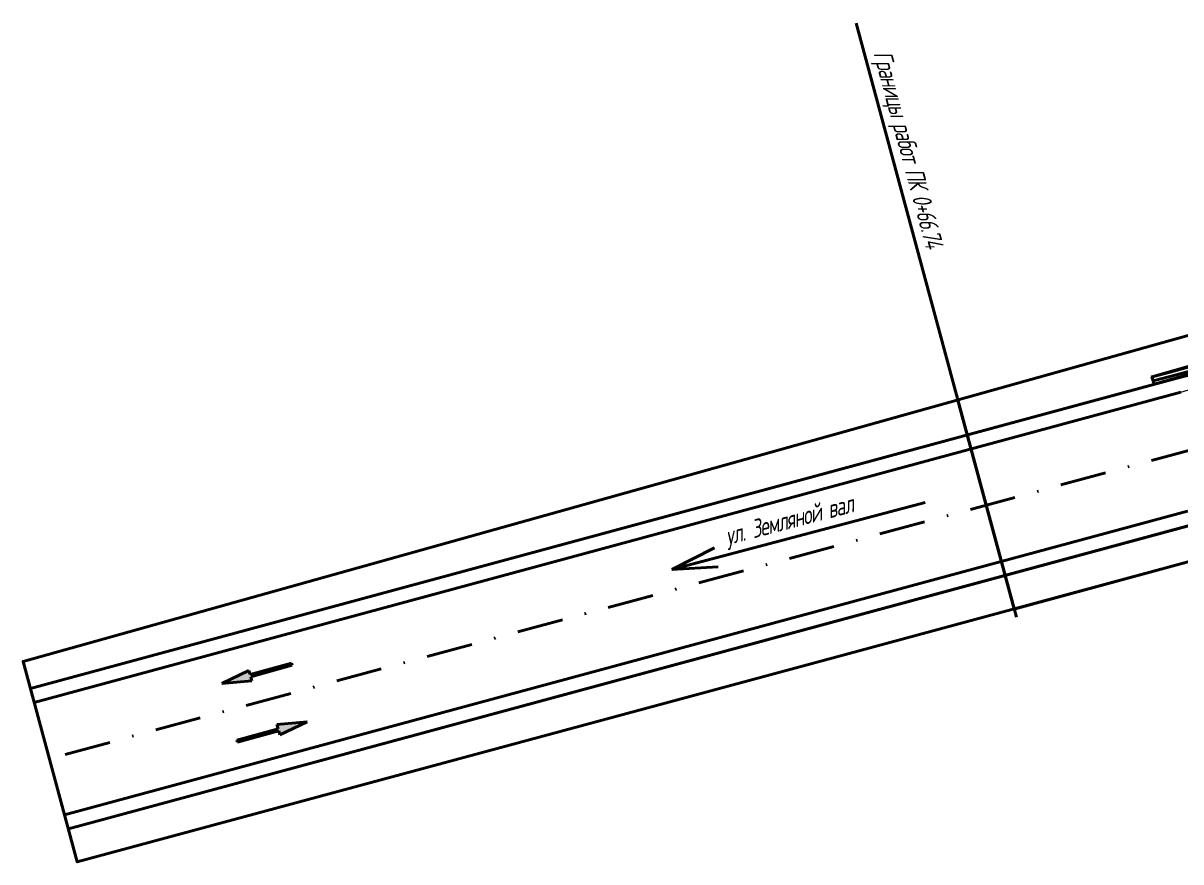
# Model space of a CAD drawing. Extents: x 9773 to 10230, y 10622 to 13580.
# Drawn here: x 9992.2 to 10071.9, y 10669 to 10726.7 of the extents above; entities that cross this region are included whole.
import ezdxf

# ---------------------------------------------------------------- set-up
doc = ezdxf.new("R2010")
doc.units = 0
doc.linetypes.add('DASHDOT2', pattern=[12.7, 6.35, -3.175, 0, -3.175])
doc.layers.add('45454524444', color=7, linetype='Continuous')
for name, color, linetype, lineweight in [('ИССО Гипротрансмост опоры под стенки$0$граница тротуара', 34, 'Continuous', 13), ('ИССО Гипротрансмост опоры под стенки$0$Подпорные стены', 171, 'Continuous', 50), ('ИССО Гипротрансмост опоры под стенки$0$Полоса безопасности', 254, 'Continuous', 13)]:
    doc.layers.add(name, color=color, linetype=linetype, lineweight=lineweight)
doc.styles.add('СПДС09', font='spds.shx', dxfattribs={"width": 0.9, "oblique": 15, "height": 1.25})

msp = doc.modelspace()

# ---------------------------------------------------------------- hatches: boundary and pattern name
at = {"layer": '45454524444', "lineweight": 40}
for points in [[(10010.68, 10682.661), (10007.837, 10681.874), (10007.757, 10682.164), (10005.881, 10681.256), (10007.957, 10681.441), (10007.877, 10681.73), (10010.72, 10682.516)], [(10006.918, 10677.374), (10009.761, 10678.16), (10009.681, 10678.449), (10011.757, 10678.634), (10009.881, 10677.727), (10009.801, 10678.016), (10006.958, 10677.23)]]:
    msp.add_hatch(color=5, dxfattribs=at).paths.add_polyline_path(points)

# ---------------------------------------------------------------- linework, layer by layer
at = {"layer": '45454524444', "color": 5, "lineweight": 40, "ltscale": 2}
for p, q in [((10049.518, 10726.661), (10060.537, 10685.817)), ((10060.386, 10686.374), (10056.491, 10700.813)), ((10082.495, 10692.383), (10060.386, 10686.374))]:
    msp.add_line(p, q, dxfattribs=at)
at = {"layer": '45454524444', "color": 5, "linetype": 'Continuous', "lineweight": 40, "ltscale": 0.5}
for p, q in [((10069.815, 10702.321), (10071.452, 10702.763)), ((10069.936, 10702.064), (10071.525, 10702.493))]:
    msp.add_line(p, q, dxfattribs=at)
at = {"layer": '45454524444', "color": 5, "lineweight": 40}
for p, q in [((9992.727, 10680.926), (10071.59, 10702.252)), ((9992.727, 10680.926), (10069.966, 10701.813)), ((9992.988, 10679.96), (10071.851, 10701.286)), ((10036.838, 10689.097), (10054.275, 10693.703)), ((10059.503, 10689.66), (10072.304, 10693.117)), ((9995.338, 10671.272), (10074.2, 10692.599)), ((10059.764, 10688.694), (10072.565, 10692.152)), ((9995.077, 10672.238), (10059.503, 10689.66)), ((10036.838, 10689.097), (10039.255, 10689.736)), ((9995.338, 10671.272), (10059.764, 10688.694)), ((10007.757, 10682.164, 0.075), (10005.881, 10681.256, 0.075)), ((10007.837, 10681.874, 0.075), (10007.757, 10682.164, 0.075)), ((10010.68, 10682.661, 0.075), (10007.837, 10681.874, 0.075)), ((10007.877, 10681.73, 0.075), (10010.72, 10682.516, 0.075)), ((10010.72, 10682.516, 0.075), (10010.68, 10682.661, 0.075)), ((10005.881, 10681.256, 0.075), (10007.957, 10681.441, 0.075)), ((10007.957, 10681.441, 0.075), (10007.877, 10681.73, 0.075)), ((10006.918, 10677.374, 0.075), (10009.761, 10678.16, 0.075)), ((10009.801, 10678.016, 0.075), (10006.958, 10677.23, 0.075)), ((10009.681, 10678.449, 0.075), (10011.757, 10678.634, 0.075)), ((10009.761, 10678.16, 0.075), (10009.681, 10678.449, 0.075)), ((10009.881, 10677.727, 0.075), (10009.801, 10678.016, 0.075)), ((10011.757, 10678.634, 0.075), (10009.881, 10677.727, 0.075)), ((10006.958, 10677.23, 0.075), (10006.918, 10677.374, 0.075))]:
    msp.add_line(p, q, dxfattribs=at)
at = {"layer": '45454524444', "color": 5, "linetype": 'DASHDOT2', "lineweight": 40, "ltscale": 0.5}
msp.add_lwpolyline([(10145.24, 10718.184, 0.011719), (10141.587, 10717.341, 0.007031), (10137.967, 10716.361, 0.002344), (10134.366, 10715.313), (10089.938, 10702.237, -0.005534), (10072.895, 10697.425), (9994.032, 10676.099)], format="xyb", dxfattribs=at)
at = {"layer": '45454524444', "color": 5, "lineweight": 40, "ltscale": 2}
msp.add_lwpolyline([(10090.705, 10710.321), (9992.225, 10682.785), (9995.94, 10669.006), (10048.785, 10683.26), (10080.566, 10691.859)], dxfattribs=at)
at = {"layer": '45454524444', "color": 5, "lineweight": 40}
for points in [[(10036.838, 10689.097), (10039.779, 10690.585)], [(10036.838, 10689.097), (10040.025, 10689.279)]]:
    msp.add_lwpolyline(points, dxfattribs=at)
at = {"layer": '45454524444', "color": 5, "linetype": 'Continuous', "lineweight": 40, "ltscale": 0.5}
for radius, end in [(794.47, 286.327082), (794.75, 286.331715)]:
    msp.add_arc((9864.059, 11469.686), radius, 285.132114, end, dxfattribs=at)
at = {"layer": '45454524444', "color": 5, "lineweight": 40}
msp.add_arc((9864.059, 11469.686), 795, 285.132114, 286.400484, dxfattribs=at)
at = {"layer": 'ИССО Гипротрансмост опоры под стенки$0$граница тротуара', "color": 5}
msp.add_lwpolyline([(9992.727, 10680.943), (10070.008, 10701.842)], dxfattribs=at)
msp.add_lwpolyline([(9995.399, 10671.308), (10074.262, 10692.634, 0.005534), (10091.411, 10697.476), (10094.733, 10698.454)], format="xyb", dxfattribs=at)
at = {"layer": 'ИССО Гипротрансмост опоры под стенки$0$Подпорные стены', "color": 5, "lineweight": 40}
for p, q in [((10069.856, 10702.35), (10093.616, 10709.102)), ((10070.008, 10701.842), (10093.767, 10708.594)), ((10070.008, 10701.842), (10069.856, 10702.35))]:
    msp.add_line(p, q, dxfattribs=at)
at = {"layer": 'ИССО Гипротрансмост опоры под стенки$0$Полоса безопасности', "color": 5, "flags": 128}
for points in [[(9992.988, 10679.978), (10071.851, 10701.304, 0.005534), (10088.809, 10706.092), (10143.607, 10722.22)], [(9995.076, 10672.255), (10073.939, 10693.581, 0.005534), (10091.067, 10698.417), (10122.725, 10707.735)]]:
    msp.add_lwpolyline(points, format="xyb", dxfattribs=at)

# ---------------------------------------------------------------- texts
at = {"color": 5, "lineweight": 30, "char_height": 1.25, "attachment_point": 1, "style": 'СПДС09'}
for s, width, insert, rotation in [('{\\T0.9;Границы работ ПК 0+66.74}', 67.9579, (10051.906, 10724.917), 285.01411), ('{\\T0.9;ул. Земляной вал}', 23.81883, (10040.352, 10691.977), 14.71161)]:
    msp.add_mtext_dynamic_manual_height_columns(s, width=width, gutter_width=12.5, heights=[0], dxfattribs=dict(at, insert=insert, rotation=rotation))

doc.saveas('drawing.dxf')
